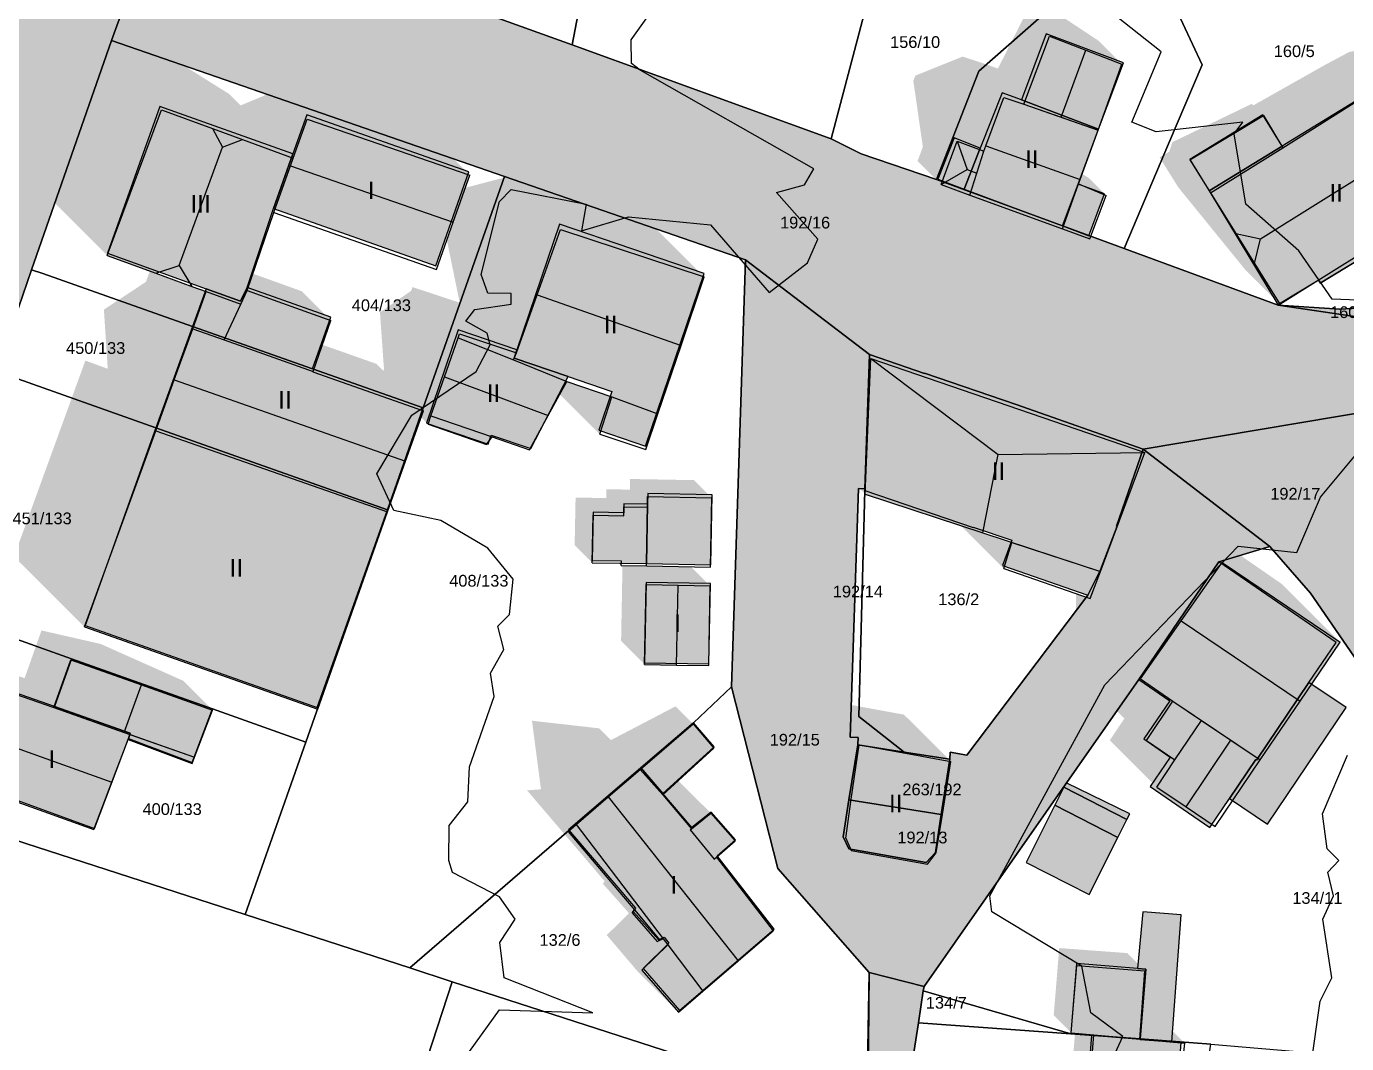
# Model space of a CAD drawing. Header units: millimetres. Extents: x 238 to 3518, y -74 to 2735.
# Drawn here: x 1501.2 to 1613.8, y 1271.6 to 1358.4 of the extents above; entities that cross this region are included whole.
import ezdxf
from ezdxf.enums import TextEntityAlignment as Align

# ---------------------------------------------------------------- set-up
doc = ezdxf.new("R2010")
doc.units = ezdxf.units.MM
for name, color, linetype in [('LP_Flurstueck_bez', 7, 'Continuous'), ('LP_Flurstuecke', 8, 'Continuous'), ('LP_Gebaeude_Dachaufsicht', 9, 'Continuous'), ('LP_Gebaeude_Dachschatten', 253, 'Continuous'), ('LP_Gebaeude_F', 254, 'Continuous'), ('LP_Gebaeude_Geschosszahl', 7, 'Continuous'), ('LP_Gebaeude_Schatten', 7, 'Continuous'), ('LP_Gebaeude_U', 7, 'Continuous'), ('LP_Topographie_Hoehenlinien', 8, 'Continuous'), ('LP_Verkehr_Strassen', 9, 'Continuous'), ('LP_Verkehr_Wege_Plaetze', 252, 'Continuous')]:
    doc.layers.add(name, color=color, linetype=linetype)
doc.styles.get("Standard").update_dxf_attribs({"font": 'arial.ttf'})

msp = doc.modelspace()

# ---------------------------------------------------------------- hatches: boundary and pattern name
at = {"layer": 'LP_Gebaeude_Dachschatten'}
for points in [[(1588.45, 1357.53), (1586.26, 1351.73), (1589.42, 1350.63), (1591.53, 1356.35)], [(1606.43, 1340.25), (1618.95, 1348.1), (1619.53, 1350.71), (1617.6, 1353.87), (1608.34, 1348.02), (1602.16, 1344.19), (1604.32, 1340.71)], [(1591.06, 1345.32), (1592.58, 1349.53), (1586.26, 1351.73), (1584.54, 1352.3), (1583, 1348.18)], [(1514.24, 1337.99), (1517.93, 1348.07), (1517.06, 1349.66), (1512.72, 1351.25), (1508.09, 1338.84), (1512.25, 1337.32)], [(1537.6, 1341.67), (1539.02, 1345.69), (1525.15, 1350.46), (1523.96, 1347.13), (1523.72, 1346.47)], [(1600.41, 1347), (1602.16, 1344.19), (1608.34, 1348.02), (1606.69, 1350.77)], [(1517.93, 1348.07), (1519.63, 1348.72), (1517.06, 1349.66)], [(1580.58, 1348.6), (1579.19, 1344.89), (1581.43, 1346.17)], [(1582.83, 1347.73), (1580.58, 1348.6), (1581.43, 1346.17), (1582.24, 1345.86)], [(1557.02, 1331.16), (1558.99, 1337), (1546.74, 1341.06), (1544.76, 1335.49)], [(1606.43, 1340.25), (1604.32, 1340.71), (1605.92, 1338.15)], [(1533.52, 1321.28), (1535.05, 1325.59), (1525.63, 1328.92), (1525.64, 1328.93), (1518.07, 1331.63), (1515.39, 1332.58), (1513.81, 1328.22)], [(1573.2, 1330.04), (1572.72, 1318.48), (1582.75, 1315.18), (1584.06, 1321.87)], [(1596.56, 1322.03), (1573.2, 1330.04), (1584.06, 1321.87)], [(1609.8, 1300.83), (1613.21, 1305.84), (1603.15, 1312.64), (1599.68, 1307.67)], [(1554.04, 1310.76), (1553.91, 1303.96), (1556.64, 1303.9), (1556.77, 1310.71)], [(1504.99, 1304.35), (1503.55, 1300.28), (1509.54, 1298.16), (1511.03, 1302.2)], [(1508.5, 1293.92), (1509.87, 1297.55), (1510.04, 1297.98), (1503.55, 1300.28), (1499.54, 1301.68), (1498.17, 1297.61)], [(1558.06, 1298.88), (1553.55, 1295), (1555.46, 1292.84), (1559.82, 1296.8)], [(1561.89, 1278.66), (1564.89, 1281.23), (1560.04, 1287.51), (1559.85, 1287.35), (1557.8, 1289.84), (1557.9, 1289.92), (1555.46, 1292.84), (1553.55, 1295), (1550.81, 1292.65)], [(1550.81, 1292.65), (1548.08, 1290.3), (1555.49, 1280.56), (1555.89, 1280.03), (1558.89, 1276.08), (1561.89, 1278.66)]]:
    msp.add_hatch(color=253, dxfattribs=at).paths.add_polyline_path(points)
at = {"layer": 'LP_Gebaeude_F'}
for points in [[(1586.04, 1352.1), (1592.63, 1349.62), (1594.74, 1355.26), (1588.15, 1357.73)], [(1602.04, 1344.35), (1607.92, 1334.66), (1611.34, 1336.74), (1611.51, 1336.48), (1623.71, 1343.9), (1617.6, 1353.87), (1608.28, 1348.15)], [(1581.15, 1344.5), (1589.55, 1341.36), (1590.87, 1344.92), (1592.63, 1349.62), (1586.04, 1352.1), (1584.4, 1352.71), (1582.54, 1347.99)], [(1508.13, 1339.03), (1516.53, 1335.99), (1519.47, 1334.93), (1520.02, 1336.11), (1522.27, 1342.83), (1523.93, 1347.5), (1512.59, 1351.53)], [(1522.27, 1342.83), (1536.11, 1337.94), (1538.94, 1345.96), (1525.11, 1350.84), (1523.93, 1347.5)], [(1600.41, 1347.03), (1602.04, 1344.35), (1608.28, 1348.15), (1606.64, 1350.84)], [(1578.91, 1345.34), (1581.15, 1344.5), (1582.54, 1347.99), (1580.3, 1348.87)], [(1589.55, 1341.36), (1591.79, 1340.52), (1593.12, 1344.08), (1590.87, 1344.92)], [(1542.78, 1330.07), (1547.4, 1328.5), (1551.13, 1327.23), (1550.01, 1323.93), (1553.99, 1322.58), (1558.98, 1337.3), (1546.65, 1341.5), (1543.03, 1330.8)], [(1512.25, 1324.14), (1531.98, 1317.14), (1535.04, 1325.85), (1525.61, 1329.18), (1527.17, 1333.58), (1520.02, 1336.11), (1519.47, 1334.93), (1516.53, 1335.99), (1515.37, 1332.79)], [(1535.32, 1324.53), (1540.58, 1322.75), (1540.84, 1323.5), (1544.22, 1322.36), (1547.4, 1328.5), (1542.78, 1330.07), (1543.03, 1330.8), (1538.01, 1332.49)], [(1572.7, 1318.8), (1581.93, 1315.62), (1581.94, 1315.65), (1585.23, 1314.56), (1584.44, 1312.4), (1591.7, 1309.86), (1592.79, 1312.02), (1594.2, 1315.74), (1594.14, 1315.75), (1596.44, 1322.32), (1585.6, 1326.12), (1577.79, 1328.81), (1577.77, 1328.77), (1573.1, 1330.39), (1572.7, 1318.94)], [(1506.2, 1307.28), (1525.99, 1300.27), (1531.98, 1317.14), (1512.25, 1324.14)], [(1554.07, 1312.57), (1559.56, 1312.46), (1559.67, 1318.42), (1554.18, 1318.52), (1554.16, 1317.61)], [(1549.45, 1312.83), (1551.93, 1312.79), (1551.93, 1312.6), (1554.07, 1312.57), (1554.16, 1317.61), (1552.14, 1317.65), (1552.13, 1316.88), (1549.52, 1316.93)], [(1596.07, 1302.66), (1598.69, 1300.86), (1596.47, 1297.6), (1598.74, 1296.04), (1597.03, 1293.53), (1602.11, 1290.05), (1603.78, 1292.51), (1606.02, 1295.83), (1606.08, 1295.79), (1610.56, 1302.41), (1612.87, 1305.83), (1602.87, 1312.69)], [(1553.92, 1304.1), (1559.39, 1304), (1559.52, 1310.85), (1554.05, 1310.95)], [(1503.59, 1300.37), (1510.06, 1298.08), (1509.9, 1297.64), (1515.35, 1295.6), (1517.06, 1300.16), (1505.04, 1304.44)], [(1496.77, 1293.67), (1507, 1289.95), (1509.9, 1297.64), (1510.06, 1298.08), (1503.59, 1300.37), (1499.63, 1301.77)], [(1603.78, 1292.51), (1607.04, 1290.33), (1613.74, 1300.27), (1610.56, 1302.41), (1606.08, 1295.79), (1606.02, 1295.83)], [(1553.6, 1295.13), (1555.48, 1292.94), (1559.85, 1296.91), (1558.08, 1298.98)], [(1570.84, 1289.25), (1571.33, 1288.21), (1577.91, 1287.05), (1578.72, 1287.92), (1579.21, 1291.16), (1579.94, 1295.87), (1576.05, 1296.48), (1572.1, 1297.1), (1571.33, 1292.39)], [(1547.42, 1289.83), (1553.14, 1283.16), (1552.95, 1282.89), (1555.1, 1280.47), (1555.58, 1280.7), (1555.98, 1280.17), (1553.8, 1278.01), (1556.89, 1274.42), (1564.96, 1281.38), (1560.09, 1287.62), (1561.66, 1288.99), (1559.59, 1291.36), (1557.94, 1290.03), (1555.48, 1292.94), (1553.6, 1295.13)], [(1588.89, 1291.94), (1594.27, 1289.19), (1595.04, 1290.73), (1589.66, 1293.48)], [(1589.66, 1293.48), (1595.04, 1290.73), (1595.28, 1291.22), (1589.85, 1293.86)], [(1586.45, 1287.07), (1591.83, 1284.34), (1594.27, 1289.19), (1588.89, 1291.94)], [(1595.95, 1278.02), (1596.65, 1277.97), (1596.17, 1272.02), (1596.16, 1271.97), (1598.86, 1271.76), (1599.68, 1282.59), (1596.4, 1282.85)], [(1590.26, 1272.49), (1596.17, 1272.02), (1596.65, 1277.97), (1595.95, 1278.02), (1590.73, 1278.44)], [(1591.74, 1268.72), (1599.38, 1268.08), (1599.66, 1271.7), (1598.86, 1271.76), (1596.16, 1271.97), (1592.02, 1272.29)]]:
    msp.add_hatch(color=254, dxfattribs=at).paths.add_polyline_path(points)
at = {"layer": 'LP_Gebaeude_Schatten'}
for points in [[(1592.61, 1357.16), (1594.61, 1355.16), (1588.45, 1357.53), (1586.26, 1351.73), (1584.54, 1352.3), (1583, 1348.18), (1582.83, 1347.73), (1580.58, 1348.6), (1579.19, 1344.89), (1577.19, 1346.89), (1577.64, 1348.1), (1576.83, 1353.73), (1577, 1354.18), (1581.04, 1355.8), (1582.76, 1355.23), (1584.04, 1354.78), (1586.45, 1359.53), (1587.03, 1360.85), (1592.61, 1357.16)], [(1522.65, 1352.96), (1536.52, 1348.19), (1539.02, 1345.69), (1525.15, 1350.46), (1523.96, 1347.13), (1519.63, 1348.72), (1517.06, 1349.66), (1512.72, 1351.25), (1508.09, 1338.84), (1502.09, 1344.84), (1506.72, 1357.25), (1508.56, 1358.16), (1511.13, 1357.22), (1518.46, 1352.63), (1519.46, 1351.63), (1522.65, 1352.96)], [(1617.6, 1353.87), (1608.34, 1348.02), (1606.69, 1350.77), (1600.41, 1347), (1602.16, 1344.19), (1604.32, 1340.71), (1605.92, 1338.15), (1608.08, 1334.68), (1605.08, 1337.68), (1599.42, 1344.65), (1597.82, 1347.21), (1598.66, 1347.69), (1598.91, 1348.5), (1605.69, 1351.77), (1605.82, 1351.64), (1611.95, 1355.1), (1614.03, 1356.21), (1615.1, 1356.37), (1617.6, 1353.87)], [(1554.49, 1341.5), (1558.99, 1337), (1546.74, 1341.06), (1544.76, 1335.49), (1543, 1330.53), (1538.12, 1332.14), (1538.01, 1331.82), (1535.69, 1325.16), (1535.45, 1324.45), (1534.86, 1325.04), (1535.05, 1325.59), (1525.63, 1328.92), (1525.64, 1328.93), (1526.44, 1331.22), (1531.05, 1329.59), (1531.64, 1329), (1531.69, 1329.16), (1531.35, 1333.99), (1534.01, 1335.82), (1534.12, 1336.14), (1538.15, 1334.81), (1538, 1335.53), (1537.06, 1340.13), (1537.6, 1341.67), (1538.64, 1344.61), (1542.24, 1345.56), (1554.49, 1341.5)], [(1593.28, 1343.96), (1590.92, 1344.94), (1591.06, 1345.32), (1591.22, 1345.79), (1591.78, 1345.46), (1593.28, 1343.96)], [(1506.23, 1329.87), (1508.14, 1329.17), (1507.81, 1334.22), (1511.39, 1336.58), (1511.73, 1337.51), (1512.25, 1337.32), (1515.32, 1336.2), (1516.54, 1335.75), (1515.39, 1332.58), (1513.81, 1328.22), (1512.23, 1323.87), (1506.15, 1307.15), (1500.15, 1313.15), (1506.23, 1329.87)], [(1527.17, 1333.29), (1520.03, 1335.86), (1520.52, 1337.28), (1524.67, 1335.79), (1527.17, 1333.29)], [(1611.36, 1336.73), (1611.51, 1336.49), (1611.3, 1336.7), (1611.36, 1336.73)], [(1568.2, 1335.04), (1592.06, 1326.53), (1596.56, 1322.03), (1573.2, 1330.04), (1572.72, 1318.48), (1568.22, 1322.98), (1568.2, 1335.04)], [(1547.28, 1328.1), (1551.13, 1326.79), (1550.09, 1323.6), (1546.68, 1327), (1547.28, 1328.1)], [(1548.03, 1318.19), (1550.64, 1318.14), (1550.65, 1318.9), (1552.66, 1318.86), (1552.67, 1319.77), (1558.14, 1319.67), (1559.64, 1318.17), (1554.17, 1318.27), (1554.16, 1317.36), (1552.15, 1317.4), (1552.14, 1316.64), (1549.53, 1316.69), (1549.45, 1312.62), (1547.95, 1314.12), (1548.03, 1318.19)], [(1608.21, 1310.84), (1613.21, 1305.84), (1603.15, 1312.64), (1599.68, 1307.67), (1596.21, 1302.71), (1598.96, 1300.82), (1596.7, 1297.45), (1599.14, 1295.81), (1597.58, 1293.48), (1593.58, 1297.48), (1594.82, 1299.33), (1592.7, 1301.45), (1594.62, 1304.31), (1590.71, 1308.21), (1590.7, 1310), (1591.92, 1309.57), (1592.78, 1311.88), (1594.9, 1317.56), (1597.65, 1318.14), (1608.21, 1310.84)], [(1585.23, 1314.36), (1584.55, 1312.13), (1580.88, 1315.79), (1585.23, 1314.36)], [(1551.93, 1312.58), (1551.93, 1312.4), (1551.74, 1312.58), (1551.93, 1312.58)], [(1554.04, 1310.76), (1553.91, 1303.96), (1551.91, 1305.96), (1552.03, 1312.39), (1554.07, 1312.36), (1557.87, 1312.29), (1559.5, 1310.66), (1554.04, 1310.76)], [(1501.05, 1302.78), (1502.49, 1306.85), (1507.53, 1305.7), (1514.57, 1302.56), (1517.07, 1300.06), (1504.99, 1304.35), (1503.55, 1300.28), (1499.54, 1301.68), (1498.17, 1297.61), (1496.8, 1293.54), (1494.3, 1296.04), (1491.67, 1304.11), (1497.04, 1304.18), (1501.05, 1302.78)], [(1551.05, 1297.5), (1556.56, 1300.38), (1558.06, 1298.88), (1553.55, 1295), (1550.81, 1292.65), (1548.08, 1290.3), (1547.39, 1289.71), (1553.04, 1283.01), (1552.85, 1282.75), (1555, 1280.33), (1555.22, 1280.43), (1555.49, 1280.56), (1555.89, 1280.03), (1553.69, 1277.86), (1556.8, 1274.29), (1553.3, 1277.79), (1550.69, 1280.86), (1552.59, 1282.74), (1552.5, 1282.83), (1550.35, 1285.25), (1550.51, 1285.46), (1550.04, 1286.01), (1543.89, 1293.21), (1545.08, 1293.3), (1544.31, 1299.15), (1550.05, 1298.5), (1551.05, 1297.5)], [(1580.03, 1295.67), (1576.15, 1296.38), (1572.21, 1297.1), (1571.54, 1292.46), (1571.07, 1289.12), (1571.54, 1288.07), (1567.54, 1292.07), (1567.07, 1293.12), (1567.54, 1296.46), (1568.21, 1301.1), (1572.15, 1300.38), (1576.03, 1299.67), (1580.03, 1295.67)], [(1557.9, 1289.92), (1555.46, 1292.84), (1556.78, 1294.04), (1559.56, 1291.27), (1557.9, 1289.92)], [(1589.27, 1279.76), (1595.07, 1279.33), (1596.57, 1277.83), (1590.77, 1278.26), (1590.3, 1272.54), (1588.8, 1274.04), (1589.27, 1279.76)], [(1599.97, 1271.65), (1596.14, 1272), (1596.24, 1273.36), (1598.47, 1273.15), (1599.97, 1271.65)], [(1592.21, 1272.37), (1591.92, 1268.49), (1592.06, 1268.48), (1593.72, 1266.82), (1590.49, 1267.08), (1581.92, 1267.76), (1581.4, 1261.22), (1580.87, 1254.68), (1577.87, 1257.68), (1576.9, 1265.72), (1578.92, 1270.76), (1587.49, 1270.08), (1590.58, 1269.83), (1590.42, 1269.99), (1590.61, 1272.51), (1592.21, 1272.37)]]:
    msp.add_hatch(color=7, dxfattribs=at).paths.add_polyline_path(points)
at = {"layer": 'LP_Verkehr_Strassen'}
for points in [[(1338.27, 1034.94), (1339.43, 1027.15), (1348.07, 1038.23), (1355.18, 1047.1), (1361.93, 1055.48), (1368.72, 1063.86), (1375.55, 1072.23), (1382.42, 1080.56), (1389.32, 1088.86), (1396.26, 1097.14), (1403.2, 1105.39), (1410.01, 1113.28), (1416.3, 1121.67), (1421.99, 1130.43), (1427.08, 1139.54), (1431.56, 1148.98), (1434.41, 1156.15), (1435.6, 1157.37), (1437.04, 1158.28), (1438.12, 1158.66), (1438.65, 1158.84), (1440.35, 1159.03), (1443.93, 1171.81), (1442.75, 1172.78), (1441.89, 1174.19), (1441.73, 1175.69), (1454.57, 1213.02), (1473.56, 1268.2), (1503.98, 1356.22), (1504.69, 1357.68), (1505.58, 1358.81), (1506.93, 1359.54), (1508.15, 1359.99), (1509.57, 1360.22), (1512.13, 1367.72), (1510.3, 1368.85), (1509.6, 1370.1), (1509.75, 1372.09), (1514.06, 1384.55), (1536.72, 1448.52), (1552.7, 1493.63), (1556, 1503.78), (1558.08, 1506.22), (1559.89, 1507.12), (1561.5, 1507.04), (1567.45, 1512.73), (1573.76, 1518.77), (1573.1, 1519.61), (1572.34, 1522.3), (1572.64, 1524.89), (1577.82, 1530.25), (1573.68, 1534.68), (1572.6, 1535.85), (1562.44, 1538.28), (1560.13, 1538.91), (1560.96, 1536.73), (1561.93, 1533.9), (1562.99, 1526.99), (1562.93, 1524.99), (1561.61, 1522.45), (1559.8, 1520.49), (1557.08, 1517.13), (1554.39, 1513.25), (1552.23, 1509.63), (1550.38, 1505.49), (1548.17, 1499.54), (1540.54, 1477.79), (1539.01, 1476.46), (1536.65, 1476.24), (1494.41, 1482.19), (1450.41, 1488.39), (1445.11, 1488.17), (1441.6, 1462.89), (1453.97, 1461.16), (1456.53, 1479.46), (1459.91, 1482.01), (1489.91, 1477.79), (1534.97, 1471.45), (1536.71, 1469.6), (1536.98, 1467.84), (1531.28, 1451.24), (1511.39, 1394.9), (1488.51, 1331.04), (1485.8, 1331.42), (1484.01, 1326.34), (1486.98, 1325.85), (1467.43, 1268.86), (1432.65, 1168.66), (1431.85, 1167.97), (1430.63, 1167.61), (1429.27, 1167.32), (1427.18, 1157.93), (1427.72, 1156.91), (1427.91, 1155.77), (1427.56, 1154.67), (1426.18, 1151.14), (1421.88, 1142.01), (1416.99, 1133.19), (1411.53, 1124.71), (1405.52, 1116.61), (1398.98, 1108.93), (1391.82, 1100.81), (1384.74, 1092.62), (1377.74, 1084.36), (1370.83, 1076.04), (1364, 1067.64), (1357.25, 1059.18), (1350.59, 1050.65), (1344.18, 1042.26)], [(1509.57, 1360.22), (1510.88, 1360.01), (1512.6, 1359.8), (1515.05, 1359.33), (1517.94, 1358.59), (1522.63, 1356.86), (1528.98, 1354.25), (1539.75, 1349.83), (1547.56, 1347), (1556.98, 1343.57), (1560.46, 1342.31), (1561.32, 1341.86), (1561.87, 1341.29), (1562.31, 1340.36), (1562.37, 1339.34), (1562.53, 1338.45), (1568.76, 1333.7), (1569.25, 1334.63), (1569.95, 1335.67), (1570.84, 1336.37), (1571.91, 1336.66), (1573.46, 1336.84), (1574.72, 1336.83), (1577.48, 1335.73), (1584.26, 1333.02), (1589.34, 1331.2), (1593.65, 1329.66), (1595.84, 1328.49), (1596.51, 1327.81), (1597.07, 1326.87), (1596.95, 1325.1), (1596.44, 1322.32), (1619.6, 1326.21), (1635.39, 1328.2), (1641.19, 1327.55), (1626.36, 1341.41), (1626.34, 1340.13), (1626.37, 1338.56), (1626.34, 1336.77), (1625.66, 1334.75), (1624.52, 1333.49), (1622.46, 1332.39), (1619.74, 1331.73), (1618.2, 1331.55), (1613.51, 1331.56), (1608.42, 1331.85), (1602.79, 1333.08), (1597.97, 1334.71), (1592.34, 1336.61), (1584.95, 1339.53), (1573.97, 1343.86), (1549.18, 1353.76), (1526.7, 1362.23), (1512.13, 1367.72)], [(1561.32, 1302.03), (1565.28, 1286.54), (1573.05, 1277.68), (1577.74, 1276.47), (1596.07, 1302.66), (1602.87, 1312.69), (1607.24, 1314.01), (1596.44, 1322.32), (1594.14, 1315.75), (1594.2, 1315.74), (1592.79, 1312.02), (1591.7, 1309.86), (1581.39, 1296.21), (1579.98, 1296.46), (1579.94, 1295.87), (1579.21, 1291.16), (1578.72, 1287.92), (1577.91, 1287.05), (1571.33, 1288.21), (1570.84, 1289.25), (1571.33, 1292.39), (1572.1, 1297.1), (1572.12, 1297.71), (1571.43, 1297.75), (1572.14, 1318.96), (1572.7, 1318.94), (1573.1, 1330.39), (1568.76, 1333.7), (1562.53, 1338.45)], [(1596.44, 1322.32), (1607.24, 1314.01), (1610.69, 1310.04), (1627.84, 1285.1), (1630.71, 1281.6), (1634.5, 1277.23), (1642.46, 1270.2), (1649.91, 1263.62), (1667.16, 1250.04), (1670.8, 1254.18), (1656.73, 1265.53), (1656.99, 1265.65), (1657.4, 1265.87), (1657.78, 1266.09), (1658.13, 1266.32), (1658.45, 1266.56), (1658.76, 1266.8), (1659.05, 1267.05), (1659.34, 1267.33), (1659.63, 1267.64), (1659.92, 1267.97), (1660.2, 1268.33), (1660.37, 1268.56), (1660.52, 1268.78), (1660.76, 1269.17), (1660.97, 1269.56), (1661.16, 1269.94), (1661.32, 1270.32), (1661.46, 1270.68), (1661.58, 1271.06), (1661.69, 1271.45), (1661.79, 1271.86), (1661.87, 1272.3), (1661.94, 1272.76), (1661.96, 1273.02), (1661.98, 1273.34), (1662, 1273.79), (1661.99, 1274.22), (1661.96, 1274.63), (1661.91, 1275.03), (1661.85, 1275.4), (1661.77, 1275.77), (1661.67, 1276.16), (1661.54, 1276.55), (1661.4, 1276.96), (1661.22, 1277.38), (1661.08, 1277.67), (1660.94, 1277.96), (1660.72, 1278.35), (1660.49, 1278.72), (1660.25, 1279.06), (1660.01, 1279.37), (1659.76, 1279.66), (1659.5, 1279.94), (1659.22, 1280.22), (1658.91, 1280.5), (1658.58, 1280.77), (1658.22, 1281.04), (1657.94, 1281.22), (1657.75, 1281.35), (1657.34, 1281.59), (1656.94, 1281.8), (1656.54, 1281.98), (1656.15, 1282.14), (1655.77, 1282.28), (1655.4, 1282.39), (1655.03, 1282.48), (1654.63, 1282.57), (1654.22, 1282.63), (1653.78, 1282.68), (1653.33, 1282.71), (1652.85, 1282.72), (1652.63, 1282.71), (1652.4, 1282.7), (1651.93, 1282.66), (1651.48, 1282.59), (1651.05, 1282.51), (1650.64, 1282.41), (1650.25, 1282.29), (1649.89, 1282.17), (1649.53, 1282.03), (1649.16, 1281.86), (1648.78, 1281.67), (1648.4, 1281.46), (1648.01, 1281.22), (1647.63, 1280.94), (1647.45, 1280.8), (1647.42, 1280.78), (1647.02, 1280.51), (1646.63, 1280.28), (1646.24, 1280.07), (1645.85, 1279.9), (1645.48, 1279.75), (1645.11, 1279.62), (1644.76, 1279.52), (1644.4, 1279.43), (1644.02, 1279.35), (1643.62, 1279.29), (1643.2, 1279.25), (1642.76, 1279.23), (1642.3, 1279.24), (1641.82, 1279.27), (1641.79, 1279.28), (1641.65, 1279.29), (1641.23, 1279.33), (1640.83, 1279.4), (1640.46, 1279.49), (1640.1, 1279.59), (1639.77, 1279.7), (1639.44, 1279.83), (1639.1, 1279.98), (1638.76, 1280.16), (1638.41, 1280.36), (1638.05, 1280.59), (1637.94, 1280.67), (1636.77, 1282.27), (1630.55, 1290.8), (1625.2, 1298.19), (1618.68, 1307.17), (1615.22, 1314.62), (1615.95, 1320.32), (1619.6, 1326.21)], [(1551.92, 1175.96), (1555.92, 1177.68), (1557.23, 1181.68), (1568, 1214.52), (1570.22, 1228.64), (1573.33, 1248.38), (1573.96, 1252.4), (1577.26, 1273.39), (1577.68, 1276.11), (1577.74, 1276.47), (1573.05, 1277.68), (1572.93, 1269.58), (1572.58, 1265.52), (1571.36, 1253.22), (1569.11, 1237.08), (1567.15, 1223.81), (1565.07, 1214.58), (1563.02, 1208.58), (1554.49, 1183.73)]]:
    msp.add_hatch(color=9, dxfattribs=at).paths.add_polyline_path(points)
at = {"layer": 'LP_Verkehr_Wege_Plaetze'}
for points in [[(1512.13, 1367.72), (1526.7, 1362.23), (1549.18, 1353.76), (1573.97, 1343.86), (1584.95, 1339.53), (1592.34, 1336.61), (1597.97, 1334.71), (1602.79, 1333.08), (1608.42, 1331.85), (1613.51, 1331.56), (1618.2, 1331.55), (1619.74, 1331.73), (1622.46, 1332.39), (1624.52, 1333.49), (1625.66, 1334.75), (1626.34, 1336.77), (1626.37, 1338.56), (1626.34, 1340.13), (1626.36, 1341.41), (1623.69, 1343.97), (1624.53, 1341.64), (1624.79, 1339.02), (1623.65, 1336.2), (1622.14, 1335.15), (1621.82, 1335.11), (1615.23, 1334.37), (1613.19, 1334.26), (1607.93, 1334.59), (1594.81, 1339.43), (1578.81, 1345.33), (1572.38, 1347.51), (1569.81, 1348.78), (1547.74, 1356.79), (1540.47, 1359.42), (1520.38, 1366.39), (1512.66, 1369.23)], [(1441.73, 1175.69), (1441.89, 1174.19), (1442.75, 1172.78), (1443.93, 1171.81), (1450.05, 1189.39), (1459.55, 1216.78), (1468.06, 1241.32), (1475.62, 1263.03), (1477.55, 1268.86), (1486.29, 1293.49), (1491.75, 1309.17), (1498.64, 1328.97), (1501.65, 1337.62), (1508.46, 1357.17), (1509.57, 1360.22), (1508.15, 1359.99), (1506.93, 1359.54), (1505.58, 1358.81), (1504.69, 1357.68), (1503.98, 1356.22), (1473.56, 1268.2), (1454.57, 1213.02)], [(1508.46, 1357.17), (1541.96, 1345.57), (1562.53, 1338.45), (1562.37, 1339.34), (1562.31, 1340.36), (1561.87, 1341.29), (1561.32, 1341.86), (1560.46, 1342.31), (1556.98, 1343.57), (1547.56, 1347), (1539.75, 1349.83), (1528.98, 1354.25), (1522.63, 1356.86), (1517.94, 1358.59), (1515.05, 1359.33), (1512.6, 1359.8), (1510.88, 1360.01), (1509.57, 1360.22)], [(1568.76, 1333.7), (1573.1, 1330.39), (1577.77, 1328.77), (1577.79, 1328.81), (1585.6, 1326.12), (1596.44, 1322.32), (1596.95, 1325.1), (1597.07, 1326.87), (1596.51, 1327.81), (1595.84, 1328.49), (1593.65, 1329.66), (1589.34, 1331.2), (1584.26, 1333.02), (1577.48, 1335.73), (1574.72, 1336.83), (1573.46, 1336.84), (1571.91, 1336.66), (1570.84, 1336.37), (1569.95, 1335.67), (1569.25, 1334.63)]]:
    msp.add_hatch(color=252, dxfattribs=at).paths.add_polyline_path(points)

# ---------------------------------------------------------------- linework, layer by layer
at = {"layer": 'LP_Flurstuecke', "color": 8}
for points in [[(1440.35, 1159.03), (1443.93, 1171.81), (1450.05, 1189.39), (1459.55, 1216.78), (1468.06, 1241.32), (1475.62, 1263.03), (1477.55, 1268.86), (1486.29, 1293.49), (1491.75, 1309.17), (1498.64, 1328.97), (1501.65, 1337.62), (1508.46, 1357.17), (1509.57, 1360.22), (1512.13, 1367.72), (1512.66, 1369.23), (1518.83, 1386.73), (1527.2, 1410.44), (1527.88, 1412.36), (1528.22, 1413.33), (1532.43, 1425.33), (1538.65, 1443.08), (1549.42, 1473.14), (1556.33, 1492.41), (1561.5, 1507.04)], [(1615.62, 1333.47), (1607.93, 1334.59), (1594.81, 1339.43), (1578.81, 1345.33), (1572.38, 1347.51), (1569.81, 1348.78), (1547.74, 1356.79), (1540.47, 1359.42), (1520.38, 1366.39), (1512.66, 1369.23), (1512.13, 1367.72), (1509.57, 1360.22), (1508.46, 1357.17), (1541.96, 1345.57), (1562.53, 1338.45), (1568.76, 1333.7), (1573.1, 1330.39), (1577.77, 1328.77), (1577.79, 1328.81), (1585.6, 1326.12), (1596.44, 1322.32), (1619.6, 1326.21)]]:
    msp.add_lwpolyline(points, dxfattribs=at)
for points in [[(1547.74, 1356.79), (1569.81, 1348.78), (1574.73, 1367.43), (1578.07, 1380.09), (1575.37, 1380.8), (1575.58, 1382.2), (1577.23, 1395.63), (1577.93, 1400.93), (1556.87, 1404.73), (1556.65, 1403.5), (1551.32, 1375.58)], [(1569.81, 1348.78), (1572.38, 1347.51), (1578.81, 1345.33), (1582.41, 1354.57), (1596.13, 1366.63), (1594.57, 1369.84), (1592.9, 1378.09), (1590.94, 1387.74), (1590.95, 1393.68), (1585.76, 1394.34), (1577.23, 1395.63), (1575.58, 1382.2), (1575.37, 1380.8), (1578.07, 1380.09), (1574.73, 1367.43)], [(1520.38, 1366.39), (1540.47, 1359.42), (1547.74, 1356.79), (1551.32, 1375.58), (1529.7, 1382.96), (1527.56, 1383.77), (1526.71, 1384.12), (1524.99, 1379.02)], [(1594.81, 1339.43), (1607.93, 1334.59), (1613.19, 1334.26), (1615.23, 1334.37), (1621.82, 1335.11), (1623.65, 1336.2), (1624.79, 1339.02), (1624.53, 1341.64), (1623.69, 1343.97), (1617.6, 1353.87), (1613.57, 1368.1), (1597.49, 1365.83), (1596.5, 1365.69), (1601.46, 1355.1), (1598.59, 1348.35), (1595.2, 1340.36)], [(1578.81, 1345.33), (1594.81, 1339.43), (1595.2, 1340.36), (1598.59, 1348.35), (1601.46, 1355.1), (1596.5, 1365.69), (1596.13, 1366.63), (1582.41, 1354.57)], [(1501.65, 1337.62), (1502.61, 1337.29), (1515.37, 1332.79), (1525.61, 1329.18), (1535.04, 1325.85), (1541.96, 1345.57), (1508.46, 1357.17)], [(1519.86, 1282.61), (1533.91, 1278.06), (1558.08, 1298.98), (1561.32, 1302.03), (1562.53, 1338.45), (1541.96, 1345.57), (1535.04, 1325.85), (1531.98, 1317.14), (1525.02, 1297.32)], [(1498.64, 1328.97), (1499.58, 1328.64), (1512.25, 1324.14), (1531.98, 1317.14), (1535.04, 1325.85), (1525.61, 1329.18), (1515.37, 1332.79), (1502.61, 1337.29), (1501.65, 1337.62)], [(1561.32, 1302.03), (1565.28, 1286.54), (1573.05, 1277.68), (1577.74, 1276.47), (1596.07, 1302.66), (1602.87, 1312.69), (1607.24, 1314.01), (1596.44, 1322.32), (1594.14, 1315.75), (1594.2, 1315.74), (1592.79, 1312.02), (1591.7, 1309.86), (1581.39, 1296.21), (1579.98, 1296.46), (1579.94, 1295.87), (1579.21, 1291.16), (1578.72, 1287.92), (1577.91, 1287.05), (1571.33, 1288.21), (1570.84, 1289.25), (1571.33, 1292.39), (1572.1, 1297.1), (1572.12, 1297.71), (1571.43, 1297.75), (1572.14, 1318.96), (1572.7, 1318.94), (1573.1, 1330.39), (1568.76, 1333.7), (1562.53, 1338.45)], [(1607.93, 1334.59), (1615.62, 1333.47), (1621, 1334.62), (1621.82, 1335.11), (1615.23, 1334.37), (1613.19, 1334.26)], [(1572.19, 1299.52), (1576.05, 1296.48), (1579.94, 1295.87), (1579.98, 1296.46), (1581.39, 1296.21), (1591.7, 1309.86), (1592.79, 1312.02), (1594.2, 1315.74), (1594.14, 1315.75), (1596.44, 1322.32), (1585.6, 1326.12), (1577.79, 1328.81), (1577.77, 1328.77), (1573.1, 1330.39), (1572.7, 1318.94), (1572.7, 1318.8)], [(1491.75, 1309.17), (1492.06, 1309.06), (1505.04, 1304.44), (1517.06, 1300.16), (1525.02, 1297.32), (1531.98, 1317.14), (1512.25, 1324.14), (1499.58, 1328.64), (1498.64, 1328.97)], [(1596.44, 1322.32), (1607.24, 1314.01), (1610.69, 1310.04), (1627.84, 1285.1), (1630.71, 1281.6), (1634.5, 1277.23), (1642.46, 1270.2), (1649.91, 1263.62), (1667.16, 1250.04), (1670.8, 1254.18), (1656.73, 1265.53), (1637.94, 1280.67), (1636.77, 1282.27), (1630.55, 1290.8), (1625.2, 1298.19), (1618.68, 1307.17), (1615.22, 1314.62), (1615.95, 1320.32), (1619.6, 1326.21)], [(1571.43, 1297.75), (1572.12, 1297.71), (1572.1, 1297.1), (1576.05, 1296.48), (1572.19, 1299.52), (1572.7, 1318.8), (1572.7, 1318.94), (1572.14, 1318.96)], [(1577.68, 1276.11), (1590.25, 1272.44), (1596.17, 1272.02), (1602.21, 1271.57), (1628.28, 1269.34), (1630.5, 1280.54), (1630.71, 1281.6), (1627.84, 1285.1), (1610.69, 1310.04), (1607.24, 1314.01), (1602.87, 1312.69), (1596.07, 1302.66), (1577.74, 1276.47)], [(1486.29, 1293.49), (1519.86, 1282.61), (1525.02, 1297.32), (1517.06, 1300.16), (1505.04, 1304.44), (1492.06, 1309.06), (1491.75, 1309.17)], [(1533.91, 1278.06), (1537.51, 1276.89), (1572.58, 1265.52), (1572.93, 1269.58), (1573.05, 1277.68), (1565.28, 1286.54), (1561.32, 1302.03), (1558.08, 1298.98)], [(1571.33, 1292.39), (1579.21, 1291.16), (1579.94, 1295.87), (1576.05, 1296.48), (1572.1, 1297.1)], [(1477.55, 1268.86), (1478.18, 1268.63), (1521.11, 1253.73), (1529.06, 1250.97), (1537.51, 1276.89), (1533.91, 1278.06), (1519.86, 1282.61), (1486.29, 1293.49)], [(1570.84, 1289.25), (1571.33, 1288.21), (1577.91, 1287.05), (1578.72, 1287.92), (1579.21, 1291.16), (1571.33, 1292.39)], [(1551.92, 1175.96), (1555.92, 1177.68), (1557.23, 1181.68), (1568, 1214.52), (1570.22, 1228.64), (1573.33, 1248.38), (1573.96, 1252.4), (1577.26, 1273.39), (1577.68, 1276.11), (1577.74, 1276.47), (1573.05, 1277.68), (1572.95, 1265.4), (1572.58, 1265.52), (1571.36, 1253.22), (1569.11, 1237.08), (1567.15, 1223.81), (1565.07, 1214.58), (1563.02, 1208.58), (1554.49, 1183.73)], [(1572.58, 1265.52), (1572.95, 1265.4), (1573.05, 1277.68), (1572.93, 1269.58)], [(1529.06, 1250.97), (1550.75, 1243.44), (1559.59, 1240.38), (1569.11, 1237.08), (1571.36, 1253.22), (1572.58, 1265.52), (1537.51, 1276.89)], [(1577.26, 1273.39), (1590.25, 1272.44), (1577.68, 1276.11)], [(1573.96, 1252.4), (1598.8, 1249.72), (1602.21, 1271.57), (1596.17, 1272.02), (1590.25, 1272.44), (1577.26, 1273.39)]]:
    msp.add_lwpolyline(points, close=True, dxfattribs=at)
at = {"layer": 'LP_Gebaeude_Dachaufsicht', "color": 9}
for p, q in [((1586.26, 1351.73, 73.71), (1588.45, 1357.53, 73.71)), ((1588.45, 1357.53, 73.71), (1591.53, 1356.35, 76.66)), ((1589.42, 1350.63, 76.66), (1591.53, 1356.35, 76.66)), ((1591.53, 1356.35, 76.66), (1594.61, 1355.16, 73.71)), ((1592.58, 1349.53, 73.71), (1594.61, 1355.16, 73.71)), ((1608.34, 1348.02, 75.33), (1617.6, 1353.87, 75.3)), ((1583, 1348.18, 78.92), (1584.54, 1352.3, 75.59)), ((1584.54, 1352.3, 75.59), (1586.26, 1351.73, 75.58)), ((1508.09, 1338.84, 77.61), (1512.72, 1351.25, 77.61)), ((1512.72, 1351.25, 77.61), (1517.06, 1349.66, 81.17)), ((1586.26, 1351.73, 75.58), (1592.58, 1349.53, 75.59)), ((1586.26, 1351.73, 73.71), (1589.42, 1350.63, 76.66)), ((1523.96, 1347.13, 76), (1525.15, 1350.46, 73.03)), ((1525.15, 1350.46, 73.03), (1539.02, 1345.69, 73.03)), ((1589.42, 1350.63, 76.66), (1592.58, 1349.53, 73.71)), ((1600.41, 1347, 72.99), (1606.69, 1350.77, 72.99)), ((1606.69, 1350.77, 72.99), (1608.34, 1348.02, 75.48)), ((1517.06, 1349.66, 81.17), (1517.93, 1348.07, 82.23)), ((1517.06, 1349.66, 81.17), (1519.63, 1348.72, 81.17)), ((1517.93, 1348.07, 82.23), (1519.63, 1348.72, 81.17)), ((1519.63, 1348.72, 81.17), (1523.96, 1347.13, 77.61)), ((1579.19, 1344.89, 73.04), (1580.58, 1348.6, 73.04)), ((1580.58, 1348.6, 73.04), (1581.43, 1346.17, 73.89)), ((1580.58, 1348.6, 73.04), (1582.83, 1347.73, 73.04)), ((1591.06, 1345.32, 78.92), (1592.58, 1349.53, 75.59)), ((1514.24, 1337.99, 82.23), (1517.93, 1348.07, 82.23)), ((1581.66, 1343.99, 75.59), (1582.83, 1347.73, 78.55)), ((1582.24, 1345.86, 73.89), (1582.83, 1347.73, 73.04)), ((1582.83, 1347.73, 78.55), (1583, 1348.18, 78.92)), ((1583, 1348.18, 78.92), (1591.06, 1345.32, 78.92)), ((1602.16, 1344.19, 75.3), (1608.34, 1348.02, 75.33)), ((1602.16, 1344.19, 75.56), (1608.34, 1348.02, 75.48)), ((1606.43, 1340.25, 81.39), (1618.95, 1348.1, 81.39)), ((1522.29, 1342.49, 77.62), (1523.96, 1347.13, 77.61)), ((1522.29, 1342.49, 73.03), (1523.72, 1346.47, 76.59)), ((1523.72, 1346.47, 76.59), (1523.96, 1347.13, 76)), ((1523.72, 1346.47, 76.59), (1537.6, 1341.67, 76.59)), ((1600.41, 1347, 72.99), (1602.16, 1344.19, 75.56)), ((1537.6, 1341.67, 76.59), (1539.02, 1345.69, 73.03)), ((1579.19, 1344.89, 73.04), (1581.43, 1346.17, 73.89)), ((1581.43, 1346.17, 73.89), (1582.24, 1345.86, 73.89)), ((1581.66, 1343.99, 73.04), (1582.24, 1345.86, 73.89)), ((1590.92, 1344.94, 78.61), (1591.06, 1345.32, 78.92)), ((1579.19, 1344.89, 73.04), (1581.66, 1343.99, 73.04)), ((1589.54, 1341.12, 75.59), (1590.92, 1344.94, 78.61)), ((1589.54, 1341.12, 74.33), (1590.92, 1344.94, 74.33)), ((1590.92, 1344.94, 74.33), (1593.28, 1343.96, 72.6)), ((1602.16, 1344.19, 75.3), (1604.32, 1340.71, 79.75)), ((1611.36, 1336.73, 75.3), (1623.45, 1344.31, 75.3)), ((1581.66, 1343.99, 75.59), (1589.54, 1341.12, 75.59)), ((1591.88, 1340.26, 72.64), (1593.28, 1343.96, 72.6)), ((1611.51, 1336.49, 75.3), (1623.71, 1343.9, 75.3)), ((1520.03, 1335.86, 77.53), (1522.29, 1342.49, 77.62)), ((1522.29, 1342.49, 73.03), (1536.18, 1337.64, 73.03)), ((1536.18, 1337.64, 73.03), (1537.6, 1341.67, 76.59)), ((1544.76, 1335.49, 81.77), (1546.74, 1341.06, 76.44)), ((1546.74, 1341.06, 76.44), (1558.99, 1337, 76.44)), ((1589.54, 1341.12, 74.33), (1591.88, 1340.26, 72.64)), ((1604.32, 1340.71, 79.75), (1605.92, 1338.15, 79.74)), ((1604.32, 1340.71, 79.75), (1606.43, 1340.25, 81.39)), ((1605.92, 1338.15, 79.74), (1606.43, 1340.25, 81.39)), ((1508.09, 1338.84, 77.61), (1512.25, 1337.32, 80.98)), ((1512.25, 1337.32, 80.98), (1514.24, 1337.99, 82.23)), ((1514.24, 1337.99, 82.23), (1515.32, 1336.2, 80.98)), ((1605.92, 1338.15, 79.74), (1608.08, 1334.68, 75.3)), ((1512.25, 1337.32, 80.98), (1515.32, 1336.2, 80.98)), ((1557.02, 1331.16, 81.77), (1558.99, 1337, 76.44)), ((1608.08, 1334.68, 75.3), (1611.36, 1336.73, 75.3)), ((1611.36, 1336.73, 75.3), (1611.51, 1336.49, 75.3)), ((1515.32, 1336.2, 80.98), (1516.54, 1335.75, 80)), ((1515.39, 1332.58, 75.48), (1516.54, 1335.75, 75.48)), ((1516.54, 1335.75, 75.48), (1519.48, 1334.67, 75.48)), ((1516.54, 1335.75, 80), (1519.48, 1334.67, 77.61)), ((1519.48, 1334.67, 77.61), (1520.03, 1335.86, 77.53)), ((1519.48, 1334.67, 73.25), (1520.03, 1335.86, 73.25)), ((1520.03, 1335.86, 73.25), (1527.17, 1333.29, 73.25)), ((1543, 1330.53, 77.04), (1544.76, 1335.49, 81.77)), ((1544.76, 1335.49, 81.77), (1557.02, 1331.16, 81.77)), ((1518.07, 1331.63, 75.48), (1519.48, 1334.67, 75.48)), ((1518.07, 1331.63, 73.25), (1519.48, 1334.67, 73.25)), ((1525.64, 1328.93, 73.25), (1527.17, 1333.29, 73.25)), ((1513.81, 1328.22, 78.11), (1515.39, 1332.58, 75.48)), ((1515.39, 1332.58, 75.48), (1518.07, 1331.63, 75.48)), ((1536.85, 1328.49, 77.62), (1538.01, 1331.82, 75.59)), ((1538.01, 1331.82, 75.59), (1538.12, 1332.14, 75.59)), ((1538.01, 1331.82, 75.59), (1542.73, 1329.93, 75.59)), ((1538.12, 1332.14, 75.59), (1543, 1330.53, 75.59)), ((1518.07, 1331.63, 75.48), (1525.64, 1328.93, 75.48)), ((1518.07, 1331.63, 73.25), (1525.64, 1328.93, 73.25)), ((1555.05, 1325.33, 76.44), (1557.02, 1331.16, 81.77)), ((1542.73, 1329.93, 76.44), (1543, 1330.53, 77.04)), ((1542.73, 1329.93, 75.59), (1543, 1330.53, 75.59)), ((1542.73, 1329.93, 75.59), (1547.28, 1328.1, 75.59)), ((1542.73, 1329.93, 76.44), (1547.28, 1328.1, 76.34)), ((1572.72, 1318.48, 76.87), (1573.2, 1330.04, 76.87)), ((1573.2, 1330.04, 76.87), (1584.06, 1321.87, 80.14)), ((1573.2, 1330.04, 76.87), (1596.56, 1322.03, 76.87)), ((1525.63, 1328.92, 75.48), (1525.64, 1328.93, 75.48)), ((1525.63, 1328.92, 75.48), (1535.05, 1325.59, 75.48)), ((1535.69, 1325.16, 75.59), (1536.85, 1328.49, 77.62)), ((1536.85, 1328.49, 77.62), (1545.69, 1325.18, 77.62)), ((1512.23, 1323.87, 75.48), (1513.81, 1328.22, 78.11)), ((1513.81, 1328.22, 78.11), (1533.52, 1321.28, 78.11)), ((1545.69, 1325.18, 77.62), (1547.28, 1328.1, 75.59)), ((1547.28, 1328.1, 76.34), (1551.13, 1326.79, 76.44)), ((1550.09, 1323.6, 76.44), (1551.13, 1326.79, 76.44)), ((1551.13, 1326.79, 76.44), (1555.05, 1325.33, 76.44)), ((1533.52, 1321.28, 78.11), (1535.05, 1325.59, 75.48)), ((1535.45, 1324.45, 75.59), (1535.69, 1325.16, 75.59)), ((1535.69, 1325.16, 75.59), (1540.91, 1323.37, 75.59)), ((1544.1, 1322.27, 75.59), (1545.69, 1325.18, 77.62)), ((1554.03, 1322.29, 76.44), (1555.05, 1325.33, 76.44)), ((1506.15, 1307.15, 77.75), (1512.23, 1323.87, 77.75)), ((1512.23, 1323.87, 75.48), (1531.99, 1316.97, 75.48)), ((1512.23, 1323.87, 77.75), (1531.99, 1316.97, 77.75)), ((1535.45, 1324.45, 75.59), (1540.42, 1322.72, 75.59)), ((1540.42, 1322.72, 75.59), (1540.91, 1323.37, 75.59)), ((1540.91, 1323.37, 75.59), (1544.1, 1322.27, 75.59)), ((1550.09, 1323.6, 76.44), (1554.03, 1322.29, 76.44)), ((1582.75, 1315.18, 80.14), (1584.06, 1321.87, 80.14)), ((1584.06, 1321.87, 80.14), (1596.56, 1322.03, 76.87)), ((1592.78, 1311.88, 76.87), (1596.56, 1322.03, 76.87)), ((1531.99, 1316.97, 75.48), (1533.52, 1321.28, 78.11)), ((1554.16, 1317.36, 72.23), (1554.17, 1318.27, 72.23)), ((1554.17, 1318.27, 72.23), (1559.64, 1318.17, 72.23)), ((1572.72, 1318.48, 76.87), (1582.75, 1315.18, 80.14)), ((1552.14, 1316.64, 72.23), (1552.15, 1317.4, 72.23)), ((1552.15, 1317.4, 72.23), (1554.16, 1317.36, 72.23)), ((1554.07, 1312.36, 72.23), (1554.16, 1317.36, 72.23)), ((1559.53, 1312.26, 72.23), (1559.64, 1318.17, 72.23)), ((1526.05, 1300.13, 77.75), (1531.99, 1316.97, 77.75)), ((1549.45, 1312.62, 72.23), (1549.53, 1316.69, 72.23)), ((1549.53, 1316.69, 72.23), (1552.14, 1316.64, 72.23)), ((1582.75, 1315.18, 80.14), (1592.78, 1311.88, 76.87)), ((1584.55, 1312.13, 76.87), (1585.23, 1314.36, 76.87)), ((1585.23, 1314.36, 76.87), (1592.78, 1311.88, 76.87)), ((1549.45, 1312.62, 72.23), (1551.93, 1312.58, 72.23)), ((1551.93, 1312.4, 72.23), (1551.93, 1312.58, 72.23)), ((1599.68, 1307.67, 83.58), (1603.15, 1312.64, 78.71)), ((1603.15, 1312.64, 78.71), (1613.21, 1305.84, 78.71)), ((1551.93, 1312.4, 72.23), (1554.07, 1312.36, 72.23)), ((1554.07, 1312.36, 72.23), (1559.53, 1312.26, 72.23)), ((1584.55, 1312.13, 76.87), (1591.92, 1309.57, 76.87)), ((1591.92, 1309.57, 76.87), (1592.78, 1311.88, 76.87)), ((1553.91, 1303.96, 73.32), (1554.04, 1310.76, 73.32)), ((1554.04, 1310.76, 73.32), (1556.77, 1310.71, 73.82)), ((1556.64, 1303.9, 73.82), (1556.77, 1310.71, 73.82)), ((1556.77, 1310.71, 73.82), (1559.5, 1310.66, 73.32)), ((1559.38, 1303.85, 73.32), (1559.5, 1310.66, 73.32)), ((1506.15, 1307.15, 77.75), (1526.05, 1300.13, 77.75)), ((1596.21, 1302.71, 78.71), (1599.68, 1307.67, 83.58)), ((1599.68, 1307.67, 83.58), (1609.8, 1300.83, 83.58)), ((1609.8, 1300.83, 83.58), (1613.21, 1305.84, 78.71)), ((1503.55, 1300.28, 72.98), (1504.99, 1304.35, 72.98)), ((1504.99, 1304.35, 72.98), (1511.03, 1302.2, 74.26)), ((1553.91, 1303.96, 73.32), (1556.64, 1303.9, 73.82)), ((1556.64, 1303.9, 73.82), (1559.38, 1303.85, 73.32)), ((1596.21, 1302.71, 78.71), (1598.96, 1300.82, 78.69)), ((1499.54, 1301.68, 73.13), (1503.55, 1300.28, 73.11)), ((1509.54, 1298.16, 74.26), (1511.03, 1302.2, 74.26)), ((1511.03, 1302.2, 74.26), (1517.07, 1300.06, 72.98)), ((1503.55, 1300.28, 72.98), (1509.54, 1298.16, 74.26)), ((1503.55, 1300.28, 73.11), (1510.04, 1297.98, 73.13)), ((1596.7, 1297.45, 76.99), (1598.96, 1300.82, 76.99)), ((1598.96, 1300.82, 78.69), (1606.39, 1295.82, 78.71)), ((1598.96, 1300.82, 76.99), (1601.4, 1299.17, 76.99)), ((1606.39, 1295.82, 78.71), (1609.8, 1300.83, 83.58)), ((1515.53, 1296.03, 72.98), (1517.07, 1300.06, 72.98)), ((1599.14, 1295.81, 76.99), (1601.4, 1299.17, 76.99)), ((1601.4, 1299.17, 76.99), (1603.9, 1297.5, 78.67)), ((1509.54, 1298.16, 74.26), (1515.53, 1296.03, 72.98)), ((1509.87, 1297.55, 72.98), (1510.04, 1297.98, 72.98)), ((1509.87, 1297.55, 73.72), (1510.04, 1297.98, 73.13)), ((1510.04, 1297.98, 72.98), (1515.53, 1296.03, 72.98)), ((1553.55, 1295, 74.27), (1558.06, 1298.88, 72.66)), ((1558.06, 1298.88, 72.66), (1559.82, 1296.8, 72.66)), ((1498.17, 1297.61, 78.67), (1508.5, 1293.92, 78.67)), ((1508.5, 1293.92, 78.67), (1509.87, 1297.55, 73.72)), ((1509.87, 1297.55, 72.98), (1515.33, 1295.5, 72.98)), ((1571.54, 1292.46, 76.34), (1572.21, 1297.1, 76.34)), ((1572.21, 1297.1, 76.34), (1576.15, 1296.38, 76.34)), ((1596.7, 1297.45, 76.99), (1599.14, 1295.81, 76.99)), ((1600.08, 1291.81, 78.67), (1603.9, 1297.5, 78.67)), ((1603.9, 1297.5, 78.67), (1606.39, 1295.82, 76.99)), ((1515.33, 1295.5, 72.98), (1515.53, 1296.03, 72.98)), ((1555.46, 1292.84, 74.25), (1559.82, 1296.8, 72.66)), ((1576.15, 1296.38, 76.34), (1580.03, 1295.67, 76.34)), ((1597.58, 1293.48, 76.99), (1599.14, 1295.81, 76.99)), ((1602.57, 1290.13, 76.99), (1606.39, 1295.82, 76.99)), ((1550.81, 1292.65, 79.43), (1553.55, 1295, 75.14)), ((1553.55, 1295, 75.14), (1555.46, 1292.84, 75.03)), ((1553.55, 1295, 74.27), (1555.46, 1292.84, 74.25)), ((1579.31, 1291.15, 76.34), (1580.03, 1295.67, 76.34)), ((1496.8, 1293.54, 73.13), (1506.96, 1289.86, 73.13)), ((1506.96, 1289.86, 73.13), (1508.5, 1293.92, 78.67)), ((1597.58, 1293.48, 76.99), (1600.08, 1291.81, 78.67)), ((1548.08, 1290.3, 75.14), (1550.81, 1292.65, 79.43)), ((1550.81, 1292.65, 79.43), (1561.89, 1278.66, 79.43)), ((1555.46, 1292.84, 75.03), (1557.9, 1289.92, 75)), ((1571.07, 1289.12, 76.34), (1571.54, 1292.46, 76.34)), ((1557.9, 1289.92, 75.14), (1559.56, 1291.27, 75.14)), ((1559.56, 1291.27, 75.14), (1561.63, 1288.9, 75.14)), ((1600.08, 1291.81, 78.67), (1602.57, 1290.13, 76.99)), ((1547.39, 1289.71, 75.14), (1548.08, 1290.3, 75.14)), ((1548.08, 1290.3, 75.14), (1555.49, 1280.56, 75.14)), ((1578.78, 1287.87, 76.34), (1579.31, 1291.15, 76.34)), ((1547.39, 1289.71, 75.14), (1553.04, 1283.01, 75.14)), ((1557.8, 1289.84, 75.14), (1557.9, 1289.92, 75)), ((1557.8, 1289.84, 75.14), (1557.9, 1289.92, 75.14)), ((1557.8, 1289.84, 75.14), (1559.85, 1287.35, 75.14)), ((1571.07, 1289.12, 76.34), (1571.54, 1288.07, 76.34)), ((1560.04, 1287.52, 75.14), (1561.63, 1288.9, 75.14)), ((1571.54, 1288.07, 76.34), (1578.04, 1286.91, 76.34)), ((1578.04, 1286.91, 76.34), (1578.78, 1287.87, 76.34)), ((1559.85, 1287.35, 75.14), (1560.04, 1287.51, 74.87)), ((1559.85, 1287.35, 75.14), (1560.04, 1287.51, 75.14)), ((1560.04, 1287.52, 75.14), (1560.04, 1287.51, 75.14)), ((1560.04, 1287.51, 74.87), (1564.89, 1281.23, 75.14)), ((1552.85, 1282.75, 74.6), (1553.04, 1283.01, 74.6)), ((1552.85, 1282.75, 74.6), (1555, 1280.33, 74.6)), ((1553.04, 1283.01, 74.6), (1555.22, 1280.43, 74.6)), ((1553.04, 1283.01, 75.14), (1555.22, 1280.43, 75.14)), ((1561.89, 1278.66, 79.43), (1564.89, 1281.23, 75.14)), ((1553.69, 1277.86, 75.14), (1555.89, 1280.03, 75.14)), ((1555, 1280.33, 74.6), (1555.22, 1280.43, 74.6)), ((1555.22, 1280.43, 75.14), (1555.49, 1280.56, 75.14)), ((1555.49, 1280.56, 75.14), (1555.89, 1280.03, 75.14)), ((1555.89, 1280.03, 75.14), (1558.89, 1276.08, 75.14)), ((1553.69, 1277.86, 75.14), (1556.8, 1274.29, 75.14)), ((1558.89, 1276.08, 75.14), (1561.89, 1278.66, 79.43)), ((1590.3, 1272.54, 73.28), (1590.77, 1278.26, 73.28)), ((1590.77, 1278.26, 73.28), (1596.57, 1277.83, 73.28)), ((1596.14, 1272, 73.28), (1596.57, 1277.83, 73.28)), ((1556.8, 1274.29, 75.14), (1558.89, 1276.08, 75.14)), ((1590.3, 1272.54, 73.28), (1592.21, 1272.37, 73.28)), ((1591.92, 1268.49, 73.28), (1592.21, 1272.37, 73.28)), ((1592.21, 1272.37, 73.28), (1596.09, 1272.01, 73.28)), ((1596.09, 1272.01, 73.28), (1596.14, 1272, 73.28)), ((1596.14, 1272, 73.28), (1599.97, 1271.65, 73.28)), ((1599.57, 1267.83, 73.28), (1599.97, 1271.65, 73.28))]:
    msp.add_line(p, q, dxfattribs=at)
at = {"layer": 'LP_Gebaeude_U', "color": 7}
for points in [[(1586.04, 1352.1), (1592.63, 1349.62), (1594.74, 1355.26), (1588.15, 1357.73)], [(1602.04, 1344.35), (1607.92, 1334.66), (1611.34, 1336.74), (1611.51, 1336.48), (1623.71, 1343.9), (1617.6, 1353.87), (1608.28, 1348.15)], [(1581.15, 1344.5), (1589.55, 1341.36), (1590.87, 1344.92), (1592.63, 1349.62), (1586.04, 1352.1), (1584.4, 1352.71), (1582.54, 1347.99)], [(1508.13, 1339.03), (1516.53, 1335.99), (1519.47, 1334.93), (1520.02, 1336.11), (1522.27, 1342.83), (1523.93, 1347.5), (1512.59, 1351.53)], [(1522.27, 1342.83), (1536.11, 1337.94), (1538.94, 1345.96), (1525.11, 1350.84), (1523.93, 1347.5)], [(1600.41, 1347.03), (1602.04, 1344.35), (1608.28, 1348.15), (1606.64, 1350.84)], [(1578.91, 1345.34), (1581.15, 1344.5), (1582.54, 1347.99), (1580.3, 1348.87)], [(1589.55, 1341.36), (1591.79, 1340.52), (1593.12, 1344.08), (1590.87, 1344.92)], [(1542.78, 1330.07), (1547.4, 1328.5), (1551.13, 1327.23), (1550.01, 1323.93), (1553.99, 1322.58), (1558.98, 1337.3), (1546.65, 1341.5), (1543.03, 1330.8)], [(1512.25, 1324.14), (1531.98, 1317.14), (1535.04, 1325.85), (1525.61, 1329.18), (1527.17, 1333.58), (1520.02, 1336.11), (1519.47, 1334.93), (1516.53, 1335.99), (1515.37, 1332.79)], [(1535.32, 1324.53), (1540.58, 1322.75), (1540.84, 1323.5), (1544.22, 1322.36), (1547.4, 1328.5), (1542.78, 1330.07), (1543.03, 1330.8), (1538.01, 1332.49)], [(1572.7, 1318.8), (1581.93, 1315.62), (1581.94, 1315.65), (1585.23, 1314.56), (1584.44, 1312.4), (1591.7, 1309.86), (1592.79, 1312.02), (1594.2, 1315.74), (1594.14, 1315.75), (1596.44, 1322.32), (1585.6, 1326.12), (1577.79, 1328.81), (1577.77, 1328.77), (1573.1, 1330.39), (1572.7, 1318.94)], [(1506.2, 1307.28), (1525.99, 1300.27), (1531.98, 1317.14), (1512.25, 1324.14)], [(1554.07, 1312.57), (1559.56, 1312.46), (1559.67, 1318.42), (1554.18, 1318.52), (1554.16, 1317.61)], [(1549.45, 1312.83), (1551.93, 1312.79), (1551.93, 1312.6), (1554.07, 1312.57), (1554.16, 1317.61), (1552.14, 1317.65), (1552.13, 1316.88), (1549.52, 1316.93)], [(1596.07, 1302.66), (1598.69, 1300.86), (1596.47, 1297.6), (1598.74, 1296.04), (1597.03, 1293.53), (1602.11, 1290.05), (1603.78, 1292.51), (1606.02, 1295.83), (1606.08, 1295.79), (1610.56, 1302.41), (1612.87, 1305.83), (1602.87, 1312.69)], [(1553.92, 1304.1), (1559.39, 1304), (1559.52, 1310.85), (1554.05, 1310.95)], [(1503.59, 1300.37), (1510.06, 1298.08), (1509.9, 1297.64), (1515.35, 1295.6), (1517.06, 1300.16), (1505.04, 1304.44)], [(1496.77, 1293.67), (1507, 1289.95), (1509.9, 1297.64), (1510.06, 1298.08), (1503.59, 1300.37), (1499.63, 1301.77)], [(1603.78, 1292.51), (1607.04, 1290.33), (1613.74, 1300.27), (1610.56, 1302.41), (1606.08, 1295.79), (1606.02, 1295.83)], [(1553.6, 1295.13), (1555.48, 1292.94), (1559.85, 1296.91), (1558.08, 1298.98)], [(1570.84, 1289.25), (1571.33, 1288.21), (1577.91, 1287.05), (1578.72, 1287.92), (1579.21, 1291.16), (1579.94, 1295.87), (1576.05, 1296.48), (1572.1, 1297.1), (1571.33, 1292.39)], [(1547.42, 1289.83), (1553.14, 1283.16), (1552.95, 1282.89), (1555.1, 1280.47), (1555.58, 1280.7), (1555.98, 1280.17), (1553.8, 1278.01), (1556.89, 1274.42), (1564.96, 1281.38), (1560.09, 1287.62), (1561.66, 1288.99), (1559.59, 1291.36), (1557.94, 1290.03), (1555.48, 1292.94), (1553.6, 1295.13)], [(1588.89, 1291.94), (1594.27, 1289.19), (1595.04, 1290.73), (1589.66, 1293.48)], [(1589.66, 1293.48), (1595.04, 1290.73), (1595.28, 1291.22), (1589.85, 1293.86)], [(1586.45, 1287.07), (1591.83, 1284.34), (1594.27, 1289.19), (1588.89, 1291.94)], [(1595.95, 1278.02), (1596.65, 1277.97), (1596.17, 1272.02), (1596.16, 1271.97), (1598.86, 1271.76), (1599.68, 1282.59), (1596.4, 1282.85)], [(1590.26, 1272.49), (1596.17, 1272.02), (1596.65, 1277.97), (1595.95, 1278.02), (1590.73, 1278.44)], [(1591.74, 1268.72), (1599.38, 1268.08), (1599.66, 1271.7), (1598.86, 1271.76), (1596.16, 1271.97), (1592.02, 1272.29)]]:
    msp.add_lwpolyline(points, close=True, dxfattribs=at)
at = {"layer": 'LP_Topographie_Hoehenlinien', "color": 8}
for points in [[(1538.46, 1270.22), (1541.54, 1274.49), (1549.5, 1274.22), (1541.93, 1277.22), (1541.58, 1280.22), (1542.88, 1282.22), (1541.54, 1284.13), (1537.54, 1286.21), (1537.22, 1287.22), (1537.26, 1290.22), (1538.84, 1292.22), (1538.97, 1295.22), (1541.1, 1301.22), (1540.78, 1303.22), (1541.91, 1305.22), (1541.4, 1307.22), (1542.4, 1308.22), (1542.7, 1311.22), (1540.54, 1313.87), (1536.54, 1316.22), (1532.54, 1317.09), (1531.09, 1320.22), (1534.08, 1325.22), (1539.54, 1328.94), (1540.74, 1331.22), (1540.5, 1332.22), (1538.68, 1333.22), (1539.45, 1334.22), (1542.54, 1334.67), (1542.54, 1335.6), (1540.54, 1335.63), (1539.97, 1337.22), (1541.54, 1343.43), (1542.54, 1344.45), (1548.94, 1343.22), (1548.54, 1340.94), (1552.54, 1342.14), (1559.54, 1341.44), (1564.54, 1335.68), (1567.81, 1338.22), (1568.69, 1340.22), (1565.16, 1344.22), (1567.54, 1344.86), (1568.34, 1346.22), (1553.54, 1354.65), (1552.81, 1355.22), (1552.77, 1357.22), (1554.9, 1360.22)], [(1635.65, 1334.22), (1612.53, 1335.12), (1609.71, 1339.22), (1605.19, 1343.22), (1604.18, 1349.22), (1604.93, 1350.22), (1597.53, 1349.37), (1595.47, 1350.22), (1597.96, 1356.22), (1594.15, 1359.22)], [(1592.4, 1267.22), (1594.68, 1272.22), (1591.97, 1274.22), (1591.21, 1278.22), (1583.53, 1282.84), (1583.34, 1284.22), (1593.17, 1302.22), (1604.53, 1314.04), (1609.53, 1313.5), (1611.56, 1318.22), (1615.53, 1322.99)], [(1583.19, 1210.22), (1585.94, 1224.22), (1586.53, 1225.25), (1592.53, 1226.1), (1593.93, 1227.22), (1595.25, 1229.22), (1594.92, 1231.22), (1596.73, 1233.22), (1596.61, 1248.22), (1592.51, 1251.22), (1602.53, 1251.66), (1603.48, 1254.22), (1607.85, 1259.22), (1609.95, 1264.22), (1611.52, 1275.22), (1612.52, 1277.22), (1611.74, 1282.22), (1612.65, 1284.22), (1612.17, 1286.22), (1613.11, 1287.22), (1612.12, 1288.22), (1611.71, 1291.22), (1613.86, 1296.22)]]:
    msp.add_lwpolyline(points, dxfattribs=at)

# ---------------------------------------------------------------- texts
at = {"layer": 'LP_Flurstueck_bez', "color": 7}
for s, p in [('156/10', (1576.98, 1357.04)), ('160/5', (1609.31, 1356.26)), ('192/16', (1567.6, 1341.64)), ('404/133', (1531.47, 1334.59)), ('160/3', (1614.11, 1334)), ('450/133', (1507.11, 1330.94)), ('192/17', (1609.4, 1318.51)), ('451/133', (1502.54, 1316.41)), ('408/133', (1539.78, 1311.09)), ('192/14', (1572.1, 1310.17)), ('136/2', (1580.7, 1309.51)), ('192/15', (1566.72, 1297.53)), ('263/192', (1578.42, 1293.29)), ('400/133', (1513.63, 1291.61)), ('192/13', (1577.6, 1289.19)), ('134/11', (1611.28, 1284.03)), ('132/6', (1546.7, 1280.45)), ('134/7', (1579.64, 1275.09))]:
    msp.add_text(s, height=1, dxfattribs=at).set_placement(p, align=Align.MIDDLE_CENTER)
at = {"layer": 'LP_Gebaeude_Geschosszahl', "color": 7}
for s, p in [('II', (1586.93, 1347.04)), ('I', (1530.61, 1344.39)), ('II', (1612.88, 1344.18)), ('III', (1516.05, 1343.23)), ('II', (1551.02, 1332.94)), ('II', (1523.25, 1326.52)), ('II', (1541.03, 1327.09)), ('II', (1584.09, 1320.43)), ('II', (1519.1, 1312.2)), ('I', (1556.72, 1307.47)), ('I', (1503.38, 1295.87)), ('II', (1575.33, 1292.09)), ('I', (1556.4, 1285.15))]:
    msp.add_text(s, height=1.5, dxfattribs=at).set_placement(p, align=Align.MIDDLE_CENTER)

doc.saveas('drawing.dxf')
